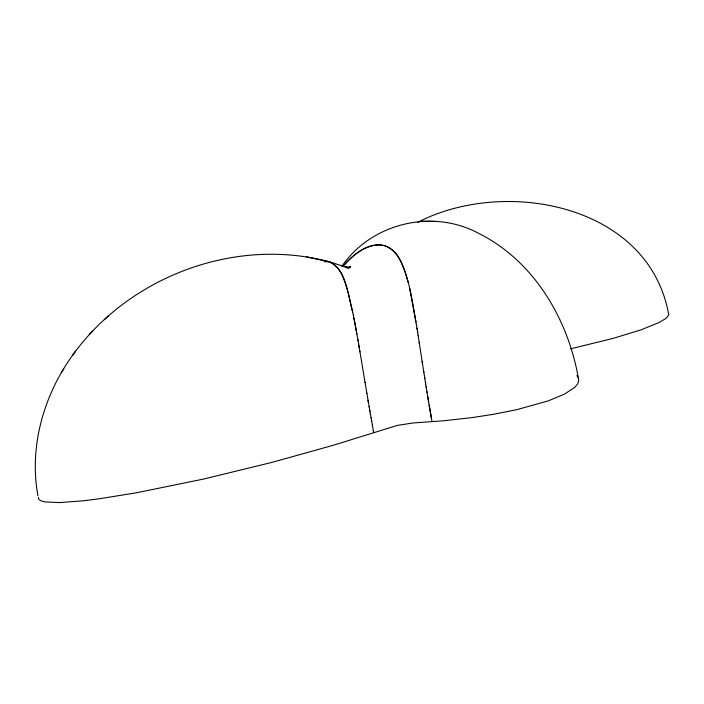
<?xml version="1.0" encoding="UTF-8"?>
<svg xmlns="http://www.w3.org/2000/svg" width="704" height="704" viewBox="0 0 704 704"><rect width="100%" height="100%" fill="white"/><g stroke="black" fill="none" stroke-linecap="round" stroke-linejoin="round"><path stroke-width="1.06" d="M352.722 311.995C347.459 295.231 347.283 269.94 328.9 261.703C228.184 234.784 113.555 282.806 61.23 372.803C40.075 409.649 30.105 453.737 37.972 495.836M61.23 372.803L63.8 368.922M72.635 355.538L75.557 351.129M341.854 266.306C371.386 223.124 432.617 208.481 478.57 233.323C533.509 260.586 567.926 318.648 578.283 377.714L578.767 380.706L577.658 383.9L574.895 387.235L564.52 394.117L548.39 400.84L516.921 409.64L493.39 414.322L472.094 417.595L443.608 420.781L413.09 422.972L397.39 425.392L333.01 445.342L272.571 462.229L203.553 479.063L136.594 492.756L99.079 498.819L83.494 500.782L59.462 502.594L44.906 501.917L40.753 500.755L38.562 499.022L38.526 497.473M342.778 266.693L343.631 265.663M343.561 265.751C351.622 256.45 361.715 247.755 374.123 245.291M344.546 264.616C354.411 253.642 368.887 241.868 384.586 245.722M104.438 319.651L108.372 315.814M89.197 334.62L92.787 331.118M348.128 267.916L350.566 266.218L347.855 267.916M417.745 222.314C505.226 177.003 649.634 204.688 668.774 315.093L665.949 318.393L659.252 322.441L641.08 329.824L612.999 338.413L570.495 348.858M348.832 268.022L350.68 267.23L346.465 267.749L349.712 267.467L342.54 266.103L347.494 267.546L328.9 261.703L306.627 256.916M375.038 245.142C385.29 243.188 395.05 250.026 399.494 258.958M324.166 261.589L328.9 261.703M324.412 261.554L328.284 261.58M438.134 221.522L421.362 221.17M329.05 261.73C340.947 265.998 344.062 280.095 347.653 290.805M385.176 245.898L387.992 247.06M388.67 247.421C400.664 254.804 404.51 269.544 408.144 282.225M576.805 375.654L578.283 377.714M399.802 259.521C409.631 278.934 412.104 300.978 416.002 322.106M348.031 292.125L348.401 293.471M348.762 294.844L353.373 315.216M409.622 288.253L416.574 325.591M353.329 314.987L356.453 331.566M353.927 318.041L356.902 334.083M373.305 430.461L373.683 432.573L372.354 425.128M356.805 333.529L358.081 340.815M371.43 419.857L372.548 426.228M432.01 421.696L427.742 396.634M370.304 413.398L371.061 417.727M371.043 417.639L371.694 421.388M431.288 417.551L429.141 405.02M357.852 339.504L358.67 344.247M369.09 406.375L369.926 411.198M369.741 410.133L370.392 413.89M358.547 343.552L359.26 347.714M368.042 400.215L368.412 402.415M369.169 406.806L366.863 393.237M358.899 345.602L359.964 351.894M359.85 351.208L365.05 382.43M364.989 382.043L366.916 393.545M428.604 401.782L426.95 391.785M426.14 386.786L427.055 392.436M416.381 324.43L417.138 329.129M425.339 381.797L426.378 388.247M416.97 328.108L417.71 332.719M424.706 377.802L425.7 384.058M417.569 331.848L418.194 335.826M423.729 371.589L424.38 375.725M424.362 375.628L424.846 378.699M418.167 335.641L419.364 343.358M422.136 361.328L423.878 372.574M419.17 342.126L422.462 363.466"/></g></svg>
